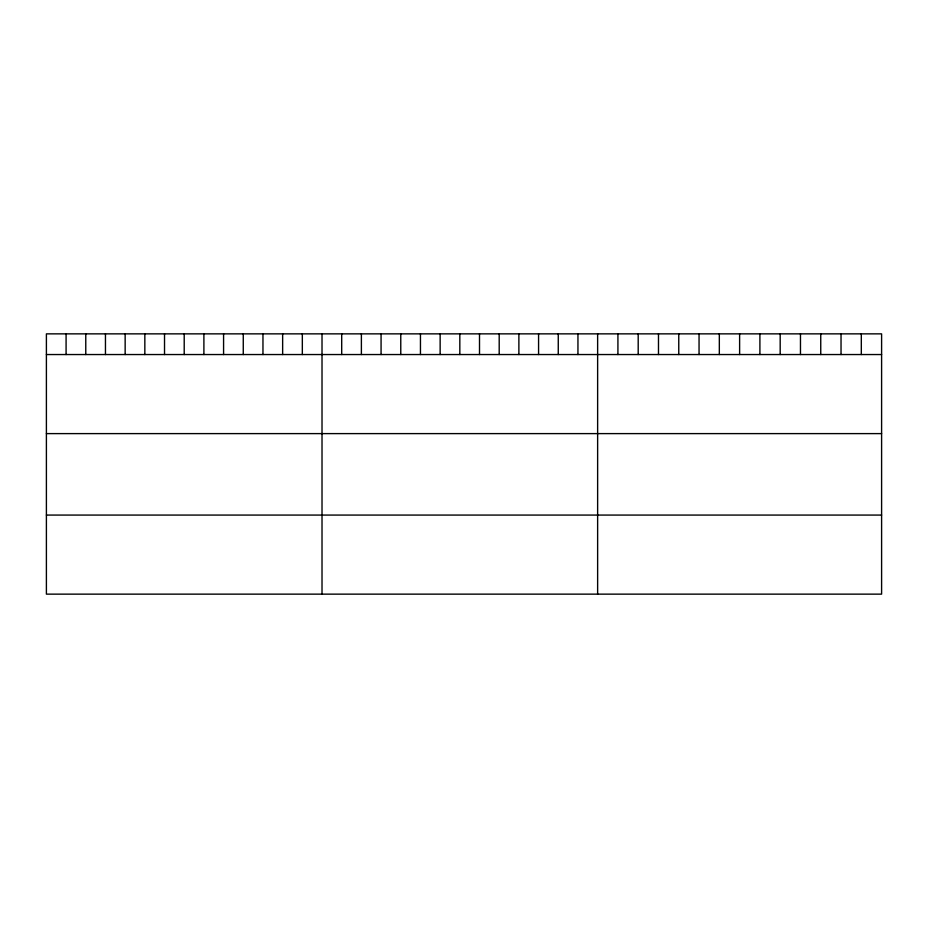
<?xml version="1.0" encoding="UTF-8"?>
<svg xmlns="http://www.w3.org/2000/svg" width="928" height="928" viewBox="0 0 928 928"><rect width="100%" height="100%" fill="white"/><g stroke="black" fill="none" stroke-linecap="round" stroke-linejoin="round"><path stroke-width="1.39" d="M881.6 354.542L881.6 594.14L46.4 594.14L46.4 333.86L881.6 333.86L881.6 354.542L46.4 354.542M46.4 433.608L881.6 433.608M46.4 515.075L881.6 515.075M861.312 333.86L861.312 354.542M841.035 333.86L841.035 354.542M820.746 333.86L820.746 354.542M800.47 333.86L800.47 354.542M780.181 333.86L780.181 354.542M759.904 333.86L759.904 354.542M739.616 333.86L739.616 354.542M719.328 333.86L719.328 354.542M699.051 333.86L699.051 354.542M678.762 333.86L678.762 354.542M658.486 333.86L658.486 354.542M638.197 333.86L638.197 354.542M617.92 333.86L617.92 354.542M597.632 333.86L597.632 594.14M577.947 333.86L577.947 354.542M558.262 333.86L558.262 354.542M538.576 333.86L538.576 354.542M518.88 333.86L518.88 354.542M499.194 333.86L499.194 354.542M479.509 333.86L479.509 354.542M459.824 333.86L459.824 354.542M440.139 333.86L440.139 354.542M420.454 333.86L420.454 354.542M400.768 333.86L400.768 354.542M381.072 333.86L381.072 354.542M361.386 333.86L361.386 354.542M341.701 333.86L341.701 354.542M322.016 333.86L322.016 594.14M302.331 333.86L302.331 354.542M282.646 333.86L282.646 354.542M262.96 333.86L262.96 354.542M243.264 333.86L243.264 354.542M223.578 333.86L223.578 354.542M203.893 333.86L203.893 354.542M184.208 333.86L184.208 354.542M164.523 333.86L164.523 354.542M144.838 333.86L144.838 354.542M125.152 333.86L125.152 354.542M105.456 333.86L105.456 354.542M85.77 333.86L85.77 354.542M66.085 333.86L66.085 354.542"/></g></svg>
